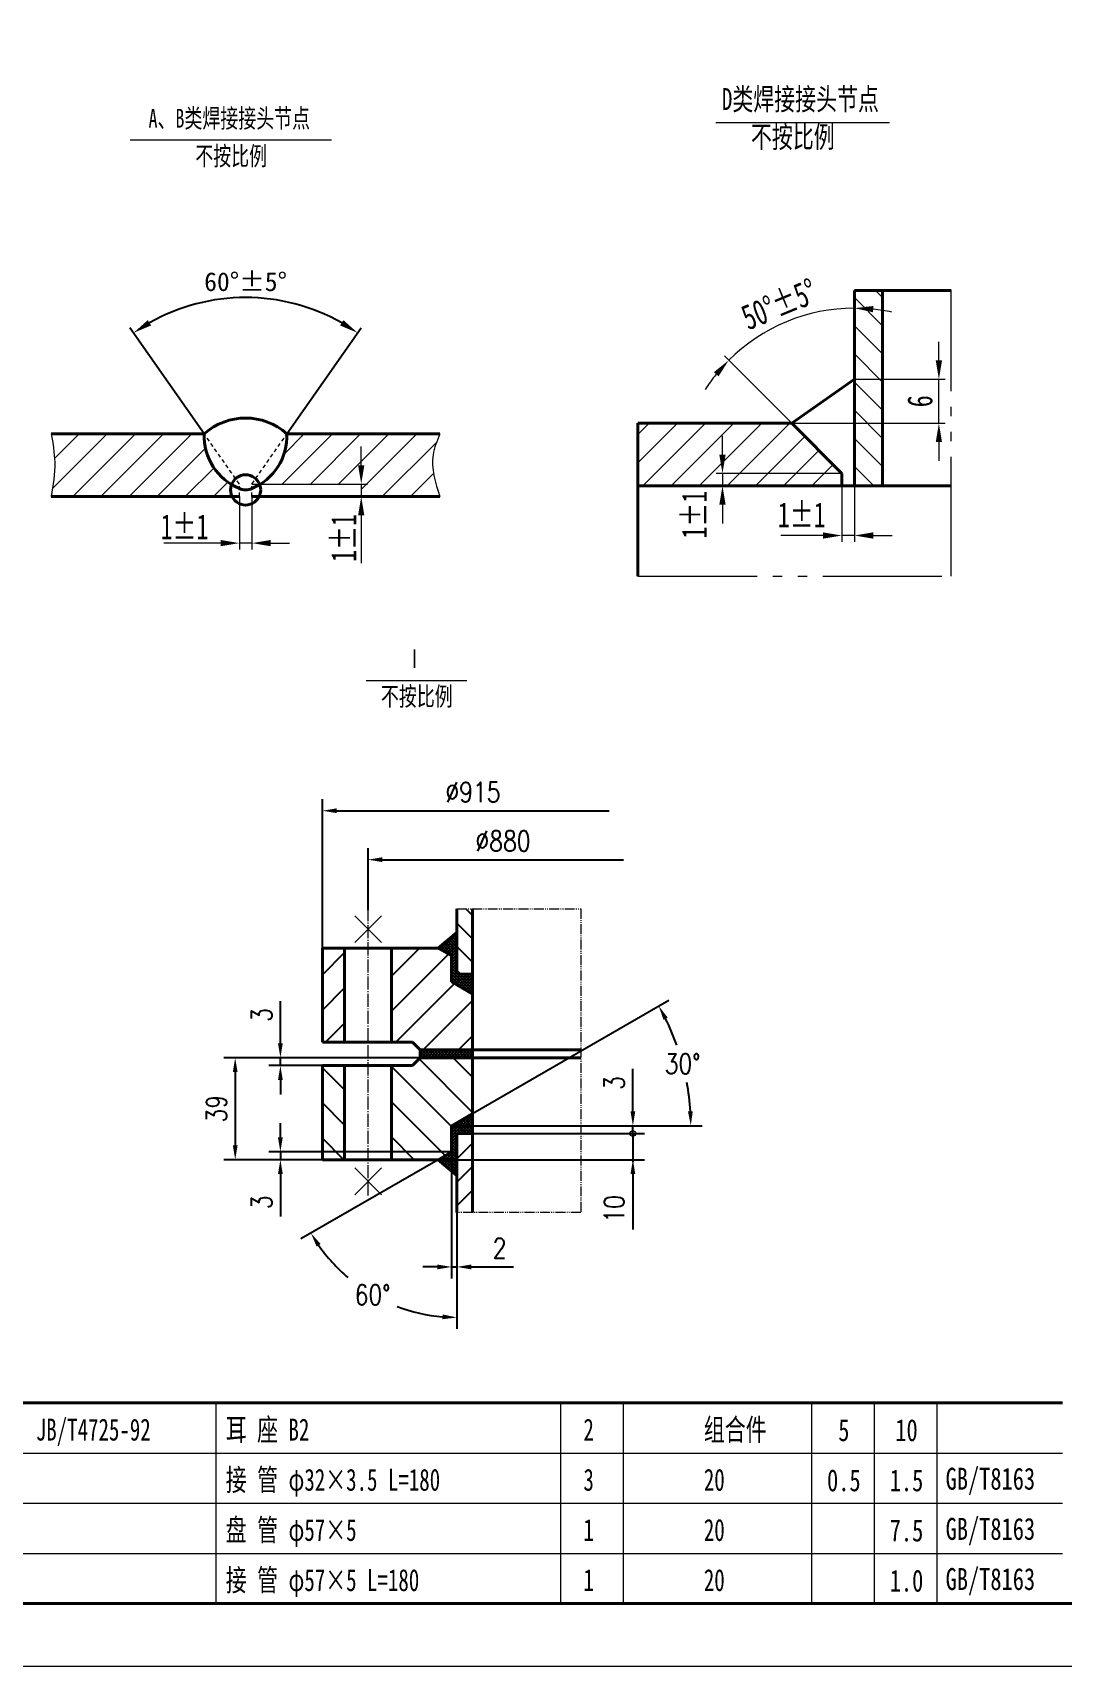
# Model space of a CAD drawing. Extents: x -21 to 14686, y -10208 to 121.
# Drawn here: x 10435 to 12406, y -10208 to -7082 of the extents above; entities that cross this region are included whole.
import ezdxf
from ezdxf.enums import TextEntityAlignment as Align

# ---------------------------------------------------------------- set-up
doc = ezdxf.new("R2010")
doc.units = 0
doc.header["$LTSCALE"] = 10
doc.header["$PDMODE"] = 1
for name, pattern in [('JXX-L', [2.9499999999999997, 1.9, -0.25, 0.15, -0.25, 0.15, -0.25]), ('XX-L', [1.25, 0.75, -0.5]), ('ZXX-L', [3.28, 2.5, -0.3, 0.18, -0.3])]:
    doc.linetypes.add(name, pattern=pattern)
doc.layers.get('Defpoints').update_dxf_attribs({"linetype": 'CONTINUOUS'})
doc.layers.add('5剖面线层', color=2, linetype='CONTINUOUS')
doc.layers.add('7标注层', color=4, linetype='CONTINUOUS')
for name, color, linetype, lineweight in [('A 粗实线', 1, 'CONTINUOUS', 40), ('B 细实线', 7, 'CONTINUOUS', 18), ('C 文 字', 2, 'CONTINUOUS', 20), ('E 长中心线', 3, 'ZXX-L', 18), ('G 长虚线', 6, 'XX-L', 20), ('I 长双点线', 3, 'JXX-L', 18), ('J 标注尺寸', 2, 'CONTINUOUS', 18)]:
    doc.layers.add(name, color=color, linetype=linetype, lineweight=lineweight)
doc.styles.add('HZTXT', font='SIMFANG.TTF', dxfattribs={"width": 0.75})
doc.styles.get("Standard").update_dxf_attribs({"font": 'SIMFANG.TTF'})
doc.styles.add('style2', font='SIMFANG.TTF', dxfattribs={"width": 0.7})
doc.styles.add('TH_GBDIM', font='romans.shx', dxfattribs={"width": 0.8, "bigfont": 'gbcbig.shx'})
doc.styles.add('标题中文', font='SIMFANG.TTF', dxfattribs={"width": 0.7})
doc.dimstyles.new('TH_GBDIM', dxfattribs={"dimscale": 11, "dimtxt": 3.5, "dimasz": 2.5, "dimexe": 2, "dimexo": 0, "dimgap": 1.5, "dimtad": 1, "dimdec": 1, "dimzin": 0, "dimdsep": 46, "dimtxsty": 'TH_GBDIM', "dimcen": 2.5, "dimclrd": 130, "dimclre": 130, "dimclrt": 3, "dimadec": 0, "dimazin": 0, "dimtfac": 0.714286, "dimtdec": 1, "dimtmove": 0, "dimatfit": 3, "dimfxl": 0, "dimtolj": 1, "dimtzin": 0, "dimlwd": -1, "dimlwe": -1, "dimarcsym": 0})
doc.dimstyles.new('通用标注4.0', dxfattribs={"dimscale": 12, "dimtxt": 3, "dimasz": 3, "dimexe": 1, "dimexo": 0, "dimgap": 1, "dimtad": 1, "dimdec": 0, "dimzin": 0, "dimdsep": 46, "dimtxsty": 'Standard', "dimcen": 0, "dimadec": 0, "dimazin": 0, "dimtfac": 0.375, "dimtdec": 0, "dimtmove": 2, "dimatfit": 3, "dimfxl": 0, "dimtzin": 0, "dimarcsym": 0})

# ---------------------------------------------------------------- blocks, each defined once
blk = doc.blocks.new('*D218')
at = {"layer": 'Defpoints', "color": 0}
for p in [(10917.99138709568, -7596.237387892748), (10763.12878263483, -7849.437458642926), (10921.56862997112, -7849.437458642926), (10830.34870630298, -7945.437458642926), (10854.34870630298, -7945.437458642926)]:
    blk.add_point(p, dxfattribs=at)
at = {"layer": 'J 标注尺寸', "color": 0, "lineweight": -2}
for p, q in [((10763.12878263483, -7849.437458642926), (10620.91045253114, -7646.328633983186)), ((10921.56862997112, -7849.437458642926), (11063.78696007481, -7646.328633983186))]:
    blk.add_line(p, q, dxfattribs=at)
blk.add_arc((10842.34870630298, -7962.575234723828), 374.06581396639, 60.51626166826013, 119.4837383317399, dxfattribs=at)
at = {"layer": 'J 标注尺寸', "color": 0}
for points in [[(10661.44326410801, -7642.027477980278), (10655.04133018655, -7631.877835520302), (10627.79336976735, -7656.158458514653)], [(11029.6560824194, -7631.877835520302), (11023.25414849794, -7642.027477980278), (11056.9040428386, -7656.158458514653)]]:
    blk.add_solid(points, dxfattribs=at)
at = {"layer": 'J 标注尺寸', "color": 0, "insert": (10842.34870630298, -7558.509420757438), "char_height": 36, "attachment_point": 5}
blk.add_mtext('{\\f仿宋_GB2312|b0|i0|c134|p49;60°±5°}', dxfattribs=at)
blk = doc.blocks.new('*D23')
at = {"layer": 'Defpoints', "color": 0}
for p in [(3237.529882554551, 4833.701037508146), (3244.866875172898, 4832.923096402701), (3234.866875172898, 4816.319008281709), (3242.866875172898, 4808.319008281709), (3244.866875172898, 4806.319008281708)]:
    blk.add_point(p, dxfattribs=at)
at = {"layer": 'J 标注尺寸', "color": 0, "lineweight": -2}
for p, q in [((3244.866875172898, 4832.923096402701), (3244.866875172899, 4835.666970911132)), ((3234.866875172898, 4816.319008281709), (3224.114731783625, 4827.071151670984))]:
    blk.add_line(p, q, dxfattribs=at)
for start, end in [(89.99999999999905, 134.9999999999966), (77.86737145388587, 83.93368572694246), (141.0663142730532, 147.1326285461097)]:
    blk.add_arc((3244.866875172898, 4806.319008281709), 28.34796262942333, start, end, dxfattribs=at)
at = {"layer": 'J 标注尺寸', "color": 0}
for points in [[(3247.836215487091, 4834.008929804123), (3247.889129342651, 4835.00752888478), (3244.866875172899, 4834.666970911132)], [(3222.443971294357, 4824.46779932445), (3223.187503222061, 4823.799098888917), (3224.821838564812, 4826.364044889798)]]:
    blk.add_solid(points, dxfattribs=at)
at = {"layer": 'J 标注尺寸', "color": 0, "insert": (3232.870529236219, 4835.280749340962), "char_height": 4, "attachment_point": 5, "rotation": 22.499999999999368, "style": 'style2'}
blk.add_mtext('{\\f仿宋_GB2312|b0|i0|c134|p49;50°±5°}', dxfattribs=at)
blk = doc.blocks.new('*D22')
at = {"layer": 'Defpoints', "color": 0}
for p in [(3244.866875172898, 4823.321083663805), (3258.347866930999, 4823.321083663805), (3234.866875172899, 4816.319008281709)]:
    blk.add_point(p, dxfattribs=at)
at = {"layer": 'J 标注尺寸', "color": 0, "lineweight": -2}
for p, q in [((3258.347866930999, 4826.321083663805), (3258.347866930999, 4829.321083663805)), ((3244.866875172898, 4823.321083663805), (3259.347866930999, 4823.321083663805)), ((3258.347866930999, 4816.319008281709), (3258.347866930999, 4823.321083663805)), ((3234.866875172899, 4816.319008281709), (3259.347866930999, 4816.319008281709)), ((3258.347866930999, 4813.319008281709), (3258.347866930999, 4810.319008281709))]:
    blk.add_line(p, q, dxfattribs=at)
at = {"layer": 'J 标注尺寸', "color": 0}
for points in [[(3257.847866930999, 4826.321083663805), (3258.847866930999, 4826.321083663805), (3258.347866930999, 4823.321083663805)], [(3257.847866930999, 4813.319008281709), (3258.847866930999, 4813.319008281709), (3258.347866930999, 4816.319008281709)]]:
    blk.add_solid(points, dxfattribs=at)
at = {"layer": 'J 标注尺寸', "color": 0, "insert": (3255.347866930998, 4819.820045972758), "char_height": 4, "attachment_point": 5, "rotation": 90, "style": 'style2'}
blk.add_mtext('6', dxfattribs=at)
blk = doc.blocks.new('*D246')
at = {"layer": '7标注层', "color": 130}
for p, q in [((11236.86487768188, -9223.284244688628), (11236.86487768188, -9465.490257224534)), ((11246.86487768188, -9339.424782273625), (11246.86487768188, -9465.490257224534)), ((11209.36487768188, -9443.490257224534), (11181.86487768188, -9443.490257224534)), ((11236.86487768188, -9443.490257224534), (11246.86487768188, -9443.490257224534)), ((11274.36487768188, -9443.490257224534), (11355.39821101522, -9443.490257224534))]:
    blk.add_line(p, q, dxfattribs=at)
for points in [[(11209.36487768188, -9438.9069238912), (11209.36487768188, -9448.073590557868), (11236.86487768188, -9443.490257224534)], [(11274.36487768188, -9438.9069238912), (11274.36487768188, -9448.073590557868), (11246.86487768188, -9443.490257224534)]]:
    blk.add_solid(points, dxfattribs=at)
at = {"layer": 'Defpoints', "color": 0}
for p in [(11236.86487768188, -9223.284244688628), (11246.86487768188, -9339.424782273625), (11236.86487768188, -9443.490257224534)]:
    blk.add_point(p, dxfattribs=at)
at = {"layer": '7标注层', "color": 3, "insert": (11328.63154434855, -9407.740257224534), "char_height": 38.5, "attachment_point": 5, "style": 'TH_GBDIM'}
blk.add_mtext('\\A1;2{}{}', dxfattribs=at)
blk = doc.blocks.new('*D247')
at = {"layer": '7标注层', "color": 130}
for p, q in [((11210.88411556827, -9238.284244688646), (10948.35233975898, -9389.857036122714)), ((11246.86487768188, -9339.424782273625), (11246.86487768188, -9562.203330249125))]:
    blk.add_line(p, q, dxfattribs=at)
for start, end in [(214.8842495264302, 229.7158230112276), (249.3033060677791, 265.1157504735275)]:
    blk.add_arc((11246.86487768188, -9217.510741996739), 322.6925882523855, start, end, dxfattribs=at)
for points in [[(10978.28917282636, -9404.523931531585), (10986.02523219226, -9399.60649690923), (10967.40489864225, -9378.857036122727)], [(11219.58515075093, -9534.452378761103), (11219.19455712946, -9543.610720008328), (11246.86487768188, -9540.203330249122)]]:
    blk.add_solid(points, dxfattribs=at)
at = {"layer": 'Defpoints', "color": 0}
for p in [(11246.86487768188, -9188.284244688646), (11210.88411556827, -9238.284244688646), (11236.86487768188, -9223.284244688626), (11246.86487768188, -9339.424782273625), (11039.44208021545, -9464.707606063057)]:
    blk.add_point(p, dxfattribs=at)
at = {"layer": '7标注层', "color": 3, "insert": (11085.51858355559, -9496.970721036198), "char_height": 38.5, "attachment_point": 5, "style": 'TH_GBDIM'}
blk.add_mtext('\\A1;60%%d{}{}', dxfattribs=at)
blk = doc.blocks.new('*D248')
at = {"layer": '7标注层', "color": 130}
for p, q in [((11276.86487768181, -9150.190233921083), (11652.52086685466, -8933.305147449228)), ((11605.92269634316, -9173.28424468865), (11716.82307216037, -9173.284244688648))]:
    blk.add_line(p, q, dxfattribs=at)
for start, end in [(19.68707925192296, 26.55892004086973), (3.441079959155263, 10.41374829519939)]:
    blk.add_arc((11236.86487768188, -9173.284244688648), 457.9581944784821, start, end, dxfattribs=at)
for points in [[(11642.46075280278, -8970.694404361833), (11650.53335262138, -8966.351489448274), (11633.4683079714, -8944.305147449235)], [(11698.57866334443, -9145.659030131968), (11689.41612937015, -9145.934255399661), (11694.82307216036, -9173.28424468865)]]:
    blk.add_solid(points, dxfattribs=at)
at = {"layer": 'Defpoints', "color": 0}
for p in [(11687.86565815975, -9093.760638769756), (11276.86487768181, -9150.190233921083), (11236.86487768188, -9173.28424468865), (11236.86487768188, -9173.28424468865), (11605.92269634316, -9173.28424468865)]:
    blk.add_point(p, dxfattribs=at)
at = {"layer": '7标注层', "color": 3, "insert": (11679.21852508933, -9054.755942096752), "char_height": 38.5, "attachment_point": 5, "style": 'TH_GBDIM'}
blk.add_mtext('\\A1;30%%d{}{}', dxfattribs=at)
blk = doc.blocks.new('*D249')
at = {"layer": '7标注层', "color": 130}
for p, q in [((10908.94923774328, -9195.784244688628), (10908.94923774328, -9168.284244688628)), ((11236.86487768188, -9223.284244688628), (10886.94923774328, -9223.284244688628)), ((10989.36487768185, -9238.284244688646), (10886.94923774328, -9238.284244688646)), ((10908.94923774328, -9223.284244688628), (10908.94923774328, -9238.284244688646)), ((10908.94923774328, -9265.784244688646), (10908.94923774328, -9346.817578021979))]:
    blk.add_line(p, q, dxfattribs=at)
for points in [[(10904.36590440994, -9195.784244688628), (10913.53257107661, -9195.784244688628), (10908.94923774328, -9223.284244688628)], [(10904.36590440994, -9265.784244688646), (10913.53257107661, -9265.784244688646), (10908.94923774328, -9238.284244688646)]]:
    blk.add_solid(points, dxfattribs=at)
at = {"layer": 'Defpoints', "color": 0}
for p in [(10908.94923774328, -9238.284244688646), (10989.36487768185, -9238.284244688646), (11236.86487768188, -9223.284244688628)]:
    blk.add_point(p, dxfattribs=at)
at = {"layer": '7标注层', "color": 3, "insert": (10873.19923774328, -9320.05091135531), "char_height": 38.5, "attachment_point": 5, "rotation": 90, "style": 'TH_GBDIM'}
blk.add_mtext('\\A1;3{}{}', dxfattribs=at)
blk = doc.blocks.new('*D250')
at = {"layer": '7标注层', "color": 130}
for p, q in [((11176.86487768183, -9043.284244688664), (10800.42563012528, -9043.284244688664)), ((10822.42563012528, -9070.784244688664), (10822.42563012528, -9210.784244688646)), ((10938.15705771256, -9238.284244688646), (10800.42563012528, -9238.284244688646))]:
    blk.add_line(p, q, dxfattribs=at)
for points in [[(10817.84229679194, -9070.784244688664), (10827.00896345861, -9070.784244688664), (10822.42563012528, -9043.284244688664)], [(10817.84229679194, -9210.784244688646), (10827.00896345861, -9210.784244688646), (10822.42563012528, -9238.284244688646)]]:
    blk.add_solid(points, dxfattribs=at)
at = {"layer": 'Defpoints', "color": 0}
for p in [(11176.86487768183, -9043.284244688664), (10822.42563012528, -9238.284244688646), (10938.15705771256, -9238.284244688646)]:
    blk.add_point(p, dxfattribs=at)
at = {"layer": '7标注层', "color": 3, "insert": (10786.67563012528, -9140.784244688653), "char_height": 38.5, "attachment_point": 5, "rotation": 90, "style": 'TH_GBDIM'}
blk.add_mtext('\\A1;39{}{}', dxfattribs=at)
blk = doc.blocks.new('*D251')
at = {"layer": '7标注层', "color": 130}
for p, q in [((10908.94923774328, -9015.784244688664), (10908.94923774328, -8934.750911355331)), ((10988.64525390355, -9043.284244688664), (10886.94923774328, -9043.284244688664)), ((10989.36487768185, -9058.284244688646), (10886.94923774328, -9058.284244688646)), ((10908.94923774328, -9058.284244688646), (10908.94923774328, -9043.284244688664)), ((10908.94923774328, -9085.784244688646), (10908.94923774328, -9113.284244688646))]:
    blk.add_line(p, q, dxfattribs=at)
for points in [[(10904.36590440994, -9015.784244688664), (10913.53257107661, -9015.784244688664), (10908.94923774328, -9043.284244688664)], [(10904.36590440994, -9085.784244688646), (10913.53257107661, -9085.784244688646), (10908.94923774328, -9058.284244688646)]]:
    blk.add_solid(points, dxfattribs=at)
at = {"layer": 'Defpoints', "color": 0}
for p in [(10908.94923774328, -9043.284244688664), (10988.64525390355, -9043.284244688664), (10989.36487768185, -9058.284244688646)]:
    blk.add_point(p, dxfattribs=at)
at = {"layer": '7标注层', "color": 3, "insert": (10873.19923774328, -8961.517578021996), "char_height": 38.5, "attachment_point": 5, "rotation": 90, "style": 'TH_GBDIM'}
blk.add_mtext('\\A1;3{}{}', dxfattribs=at)
blk = doc.blocks.new('D类焊接接头节点')
at = {"layer": 'J 标注尺寸'}
h = blk.add_hatch(dxfattribs=at)
h.set_pattern_fill('ANSI31', color=256, angle=90, style=0)
h.set_pattern_definition([(135, (-3239.866875172898, -4819.820045972758), (-2.245064030267288, -2.245064030267288), [])])
h.paths.add_polyline_path([(9.5, 17.6751788846459), (5, 17.6751788846459), (5, -13.50103769104862), (9.5, -13.50103769104862)])
h = blk.add_hatch(dxfattribs=at)
h.set_pattern_fill('ANSI31', color=256, style=0)
h.set_pattern_definition([(45, (-3239.866875172898, -4819.820045972758), (-2.245064030267288, 2.245064030267288), [])])
h.paths.add_polyline_path([(-29.53674107769621, -3.501037691048623), (-29.53674107769621, -13.50103769104862), (-16.05367463827133, -13.50103769104862), (-16.05367463827133, -11.50103769104862), (3.000000000000455, -11.50103769104862), (-4.999999999999544, -3.501037691048623)])
h.paths.add_polyline_path([(3, -13.50103769104862), (3, -11.50103769104862), (-16.05367463827133, -11.50103769104862), (-16.05367463827133, -13.50103769104862)])
at = {"layer": 'A 粗实线'}
for p, q in [((5, 17.6751788846459), (20.46345910245145, 17.6751788846459)), ((5, -13.50103769104862), (5, 17.6751788846459)), ((9.5, -13.50103769104862), (9.5, 17.6751788846459)), ((-4.999999999999545, -3.501037691048623), (5, 3.501037691047713)), ((-29.53674107769621, -3.501037691048623), (-29.53674107769621, -27.88196099332527)), ((-29.53674107769621, -3.501037691048623), (-4.999999999999545, -3.501037691048623)), ((3.000000000000455, -11.50103769104862), (-4.999999999999545, -3.501037691048623)), ((3, -13.50103769104862), (3, -11.50103769104862)), ((-29.53674107769621, -13.50103769104862), (5, -13.50103769104862)), ((5, -13.50103769104862), (20.46345910245145, -13.50103769104862))]:
    blk.add_line(p, q, dxfattribs=at)
at = {"layer": 'I 长双点线'}
for p, q in [((20.46345910245145, -27.88196099332527), (20.46345910245145, 17.6751788846459)), ((-29.53674107769621, -27.88196099332527), (20.46345910245191, -27.88196099332527))]:
    blk.add_line(p, q, dxfattribs=at)
at = {"layer": 'J 标注尺寸'}
for p, q in [((-17.09550206171116, 44.44535657877896), (10.60261358208663, 44.44535657877896)), ((-16.05367463827133, -8.501037691048623), (-16.05367463827133, -5.501037691048623)), ((3.000000000000455, -11.50103769104862), (-17.05367463827133, -11.50103769104862)), ((-16.05367463827133, -11.50103769104862), (-16.05367463827133, -13.50103769104862)), ((3.000000000000455, -13.50103769104862), (-17.05367463827133, -13.50103769104862)), ((3, -13.50103769104862), (3, -22.4067950646695)), ((5, -13.50103769104862), (5, -22.4067950646695)), ((-16.05367463827133, -16.50103769104862), (-16.05367463827133, -19.50103769104862)), ((0, -21.4067950646695), (-6.736571717381594, -21.4067950646695)), ((5, -21.4067950646695), (3, -21.4067950646695)), ((8, -21.4067950646695), (11, -21.4067950646695))]:
    blk.add_line(p, q, dxfattribs=at)
for points in [[(-16.55367463827133, -8.501037691048623), (-15.55367463827133, -8.501037691048623), (-16.05367463827133, -11.50103769104862)], [(-16.55367463827133, -16.50103769104862), (-15.55367463827133, -16.50103769104862), (-16.05367463827133, -13.50103769104862)], [(0, -20.9067950646695), (0, -21.9067950646695), (3, -21.4067950646695)], [(8, -20.9067950646695), (8, -21.9067950646695), (5, -21.4067950646695)]]:
    blk.add_solid(points, dxfattribs=at)
at = {"layer": 'J 标注尺寸', "char_height": 3.5, "width": 51, "attachment_point": 1, "style": 'style2'}
for s, insert in [('D{\\f仿宋_GB2312|b0|i0|c134|p49;类焊接接头节点}', (-16.14644854581275, 49.94362858592831)), ('{\\f仿宋_GB2312|b0|i0|c134|p49;不按比例}', (-11.5092115260486, 43.93366311076716))]:
    blk.add_mtext(s, dxfattribs=dict(at, insert=insert))
at = {"layer": 'J 标注尺寸', "insert": (-20.55367463827179, -18.07682058142836), "char_height": 4, "attachment_point": 5, "rotation": 90, "style": 'style2'}
blk.add_mtext('{\\f仿宋_GB2312|b0|i0|c134|p49;1±1}', dxfattribs=at)
at = {"layer": 'J 标注尺寸', "insert": (-3.407385127946327, -18.11277421253726), "char_height": 4, "attachment_point": 5, "style": 'style2'}
blk.add_mtext('{\\f仿宋_GB2312|b0|i0|c134|p49;1±1}', dxfattribs=at)
at = {"layer": 'J 标注尺寸'}
dim = blk.add_angular_dim_2l(base=(-2.336992618347722, 13.8809915353886), line1=((5, -13.50103769104862), (5, 13.10305042994332)), line2=((3.000000000000455, -11.50103769104862), (-4.999999999999545, -3.501037691048623)), text='{\\f仿宋_GB2312|b0|i0|c134|p49;50°±5°}', dimstyle='通用标注4.0', dxfattribs=at)
dim.commit()
dim.dimension.update_dxf_attribs({"geometry": '*D23', "text_midpoint": (-6.996345936679973, 15.46070336820412), "insert": (-3239.866875172898, -4819.820045972758)})
dim = blk.add_linear_dim(base=(18.48099175810057, 3.501037691047713), p1=(-4.999999999999545, -3.501037691048623), p2=(5, 3.501037691047713), angle=90, text='6', dimstyle='通用标注4.0', dxfattribs=at)
dim.commit()
dim.dimension.update_dxf_attribs({"geometry": '*D22', "text_midpoint": (15.48099175810012, 0), "insert": (-3239.866875172898, -4819.820045972758)})

msp = doc.modelspace()

# ---------------------------------------------------------------- hatches: boundary and pattern name
at = {"layer": '5剖面线层'}
h = msp.add_hatch(dxfattribs=at)
h.set_pattern_fill('ANSI31', color=256, scale=10, angle=90, style=0)
h.set_pattern_definition([(135, (0, 260.9258685677923), (-22.45064030267288, -22.45064030267288), [])])
h.paths.add_polyline_path([(11276.86487768181, -8758.284244688646), (11246.86487768188, -8758.284244688646), (11246.86487768188, -8883.284244688646), (11276.86487768183, -8883.284244688646)])
h = msp.add_hatch(dxfattribs=at)
h.set_pattern_fill('ANSI37', color=256, scale=1.25, style=0)
h.set_pattern_definition([(45, (-32844.52816234552, 21503.27032195834), (-2.80633003783411, 2.806330037834111), []), (135, (-32844.52816234552, 21503.27032195834), (-2.806330037834111, -2.80633003783411), [])])
h.paths.add_polyline_path([(11276.86487768184, -8883.28424468865), (11246.86487768188, -8883.28424468865), (11246.86487768188, -8803.284244688606), (11210.88411556827, -8833.284244688657), (11236.86487768188, -8848.284244688664), (11236.86487768188, -8898.284244688657), (11276.86487768184, -8921.378255456228)])
h.paths.add_polyline_path([(11276.86487768189, -9150.190233921028), (11236.86487768188, -9173.284244688657), (11236.86487768188, -9223.284244688628), (11210.8841155683, -9238.28424468865), (11246.86487768187, -9268.284244688679), (11246.86487768189, -9188.28424468865), (11276.86487768189, -9188.284244688657)])
h.paths.add_polyline_path([(11276.86487768188, -9028.28424468865), (11176.86487768184, -9028.28424468865), (11176.86487768184, -9043.284244688664), (11276.86487768188, -9043.284244688664)])
h = msp.add_hatch(dxfattribs=at)
h.set_pattern_fill('ANSI31', color=256, scale=10, style=0)
h.set_pattern_definition([(45, (0, 260.9258685677923), (-22.45064030267288, 22.45064030267288), [])])
h.paths.add_polyline_path([(11246.86487768188, -9339.424782273623), (11276.86487768188, -9339.424782273625), (11276.86487768188, -9188.284244688646), (11246.86487768188, -9188.284244688644)])
at = {"layer": 'J 标注尺寸'}
h = msp.add_hatch(dxfattribs=at)
h.set_pattern_fill('ANSI31', color=256, style=0)
h.set_pattern_definition([(45, (-25803.33718407396, -57377.39721830425), (-26.94076836320745, 26.94076836320746), [])])
edge = h.paths.add_edge_path()
edge.add_ellipse((10842.34870630298, -7956.688447804449), major_axis=(-20.45270092038558, 20.45270092038558), ratio=0.9999999999999959, start_angle=45.000000000000114, end_angle=71.15294256729902, ccw=False)
edge.add_ellipse((10842.34870630298, -7956.688447804449), major_axis=(-20.4527009203833, 20.4527009203833), ratio=0.9999999999999375, start_angle=23.989663141268124, end_angle=45.00000000000182, ccw=False)
edge.add_ellipse((10871.78507916187, -7853.384958704744), major_axis=(-76.88229162723322, 76.8822916272332), ratio=0.9999999999999961, start_angle=42.91935054736609, end_angle=103.7298607532781, ccw=False)
edge.add_line((10763.12878263483, -7849.437458642926), (10470.34870630298, -7849.437458642926))
edge.add_spline(control_points=[(10470.34870630298, -7849.437458642926), (10473.38019678193, -7867.514010773375), (10480.07681477135, -7907.445445499587), (10473.78970550265, -7947.509817899063), (10470.34870630298, -7969.437458642926)], knot_values=[0, 0, 0, 0, 4.553085131909655, 10.0578484456397, 10.0578484456397, 10.0578484456397, 10.0578484456397], degree=3, periodic=0)
edge.add_line((10470.34870630298, -7969.437458642926), (10816.38548861876, -7969.437458642926))
edge = h.paths.add_edge_path()
edge.add_line((11063.72865095871, -7945.437458642926), (11063.72865095871, -7969.437458642926))
edge.add_line((11063.72865095871, -7969.437458642926), (11075.72865095871, -7969.437458642926))
edge.add_line((11075.72865095871, -7969.437458642926), (11214.34870630298, -7969.437458642926))
edge.add_spline(control_points=[(11214.34870630298, -7969.437458642926), (11205.78645121721, -7942.52578361507), (11192.74302233124, -7901.529513834324), (11208.82396907022, -7862.75779218215), (11214.34870630298, -7849.437458642926)], knot_values=[0, 0, 0, 0, 6.737565344485811, 10.26376270678672, 10.26376270678672, 10.26376270678672, 10.26376270678672], degree=3, periodic=0)
edge.add_line((11214.34870630298, -7849.437458642926), (10921.56862997112, -7849.437458642926))
edge.add_ellipse((10812.91233344408, -7853.384958704744), major_axis=(-76.88229162723317, 76.88229162723317), ratio=0.999999999999994, start_angle=167.1528708974301, end_angle=227.0806494526342, ccw=False)
edge.add_line((10870.77519534047, -7945.437458642926), (11063.72865095871, -7945.437458642926))

# ---------------------------------------------------------------- linework, layer by layer
at = {"layer": '5剖面线层'}
for p, q in [((10989.36487768185, -8884.653478650842), (11031.86487768149, -8842.153478651187)), ((11121.86487768185, -8886.857320466886), (11175.43795346009, -8833.284244688637)), ((11121.86487768185, -8954.20924137489), (11231.11155612036, -8844.962562936387)), ((11130.14179527611, -9013.284244688646), (11242.11223317159, -8901.313806793158)), ((10989.36487768184, -8952.005399558864), (11031.86487768165, -8909.505399559055)), ((11182.49371618414, -9028.284244688646), (11276.86487768184, -8933.913083190944)), ((10995.43795346008, -9013.284244688646), (11031.8648776818, -8976.857320466923)), ((11249.84563709217, -9028.284244688628), (11276.86487768184, -9001.265004098957)), ((11031.86487768178, -9104.794299189278), (10989.36487768184, -9062.29429918935)), ((11236.86487768187, -9175.090457373342), (11121.86487768185, -9060.090457373315)), ((11276.86487768188, -9147.738536465338), (11174.63773179352, -9045.511390576983)), ((11276.86487768187, -9080.386615557307), (11239.76250681322, -9043.284244688664)), ((11224.71910767317, -9230.296608272663), (11121.86487768185, -9127.442378281328)), ((11031.86487768164, -9172.146220097155), (10989.36487768185, -9129.646220097373)), ((11030.65098136511, -9238.284244688664), (10989.36487768185, -9196.998141005395)), ((11165.35482318115, -9238.284244688646), (11121.86487768185, -9194.79429918935))]:
    msp.add_line(p, q, dxfattribs=at)
at = {"layer": '7标注层', "color": 130}
for p, q in [((10989.36487768185, -8833.284244688646), (10989.36487768185, -8548.593498240196)), ((11016.86487768185, -8570.593498240196), (11538.73559593086, -8570.593498240196)), ((11076.86487768185, -8761.020245988664), (11076.86487768185, -8642.236037315524)), ((11104.36487768185, -8664.236037315524), (11566.23559593086, -8664.236037315524)), ((11583.92269634316, -9145.784244688646), (11583.92269634316, -9064.750911355313)), ((11583.92269634316, -9160.784244688646), (11583.92269634316, -9133.284244688646)), ((11236.86487768188, -9173.284244688646), (11605.92269634316, -9173.284244688646)), ((11276.86487768188, -9188.284244688646), (11605.92269634316, -9188.284244688646)), ((11441.39378701252, -9188.284244688646), (11605.92269634316, -9188.284244688646)), ((11583.92269634316, -9188.284244688646), (11583.92269634316, -9173.284244688646)), ((11583.92269634316, -9188.284244688646), (11583.92269634316, -9238.284244688664)), ((11583.92269634316, -9215.784244688646), (11583.92269634316, -9243.284244688646)), ((11210.88411556824, -9238.284244688664), (11605.92269634316, -9238.284244688664)), ((11583.92269634316, -9265.784244688664), (11583.92269634316, -9371.750911355331))]:
    msp.add_line(p, q, dxfattribs=at)
for points in [[(11016.86487768185, -8566.010164906862), (11016.86487768185, -8575.17683157353), (10989.36487768185, -8570.593498240196)], [(11104.36487768185, -8659.65270398219), (11104.36487768185, -8668.819370648858), (11076.86487768185, -8664.236037315524)], [(11579.33936300982, -9145.784244688646), (11588.50602967649, -9145.784244688646), (11583.92269634316, -9173.284244688646)], [(11579.33936300982, -9265.784244688664), (11588.50602967649, -9265.784244688664), (11583.92269634316, -9238.284244688664)]]:
    msp.add_solid(points, dxfattribs=at)
at = {"layer": 'A 粗实线'}
for p, q in [((10470.34870630298, -7849.437458642926), (10763.12878263483, -7849.437458642926)), ((11214.34870630298, -7849.437458642926), (10921.56862997112, -7849.437458642926)), ((10470.34870630298, -7969.437458642926), (10830.34870630298, -7969.437458642926)), ((11214.34870630298, -7969.437458642926), (10854.34870630298, -7969.437458642926)), ((11246.86487768188, -8883.284244688646), (11246.86487768188, -8758.284244688646)), ((11276.86487768185, -9028.284244688646), (11276.86487768181, -8758.284244688646)), ((11246.86487768185, -8803.284244688646), (11210.88411556831, -8833.284244688646)), ((10989.36487768185, -8833.284244688646), (11210.88411556834, -8833.284244688646)), ((10989.36487768185, -9013.284244688646), (10989.36487768185, -8833.284244688646)), ((11031.86487768148, -8833.284244688737), (11031.86487768188, -9013.284244688737)), ((11121.86487768185, -8833.284244688646), (11121.86487768185, -9013.284244688646)), ((11210.88411556827, -8833.284244688646), (11236.86487768188, -8848.284244688664)), ((11236.86487768188, -8898.284244688646), (11236.86487768188, -8848.284244688646)), ((11236.86487768188, -8898.284244688646), (11276.86487768181, -8921.37825545621)), ((11246.86487768188, -8883.284244688646), (11276.86487768188, -8883.284244688646)), ((11161.86487768188, -9013.284244688646), (10989.36487768185, -9013.284244688646)), ((11176.86487768185, -9028.284244688646), (11161.86487768185, -9013.284244688646)), ((11484.1225113841, -9028.284244688646), (11176.86487768185, -9028.284244688646)), ((11176.86487768185, -9043.284244688646), (11176.86487768185, -9028.284244688646)), ((11276.86487768188, -9028.284244688646), (11276.86487768188, -9339.424782273625)), ((11161.86487768188, -9058.284244688664), (10989.36487768185, -9058.284244688646)), ((10989.36487768185, -9058.284244688646), (10989.36487768185, -9238.284244688646)), ((11031.86487768148, -9238.284244688555), (11031.86487768188, -9058.284244688555)), ((11121.86487768185, -9238.284244688664), (11121.86487768185, -9058.284244688646)), ((11176.86487768185, -9043.284244688646), (11161.86487768185, -9058.284244688664)), ((11484.1225113841, -9043.284244688655), (11176.86487768185, -9043.284244688664)), ((11236.86487768188, -9173.284244688646), (11276.86487768181, -9150.190233921083)), ((11236.86487768188, -9173.284244688664), (11236.86487768188, -9223.284244688664)), ((11246.86487768188, -9188.284244688646), (11246.86487768188, -9339.424782273625)), ((11246.86487768188, -9188.284244688646), (11276.86487768188, -9188.284244688646)), ((10989.36487768185, -9238.284244688646), (11210.88411556834, -9238.284244688664)), ((11210.88411556827, -9238.284244688646), (11236.86487768188, -9223.284244688628)), ((11246.86487768185, -9268.284244688646), (11210.88411556831, -9238.284244688646)), ((10246.25166653813, -9703.744002071895), (12406.25166653813, -9703.744002071895))]:
    msp.add_line(p, q, dxfattribs=at)
at = {"layer": 'A 粗实线', "color": 5}
msp.add_lwpolyline([(7858.251666538144, -10087.7440020719), (14566.25166653814, -10087.7440020719), (14566.25166653814, -5287.744002071895), (7858.251666538144, -5287.744002071895)], close=True, dxfattribs=at)
at = {"layer": 'A 粗实线'}
for centre, major_axis, ratio, start_param, end_param in [((10842.34870630298, -7938.202110452632), (-84.12775914311801, 84.12775914311801), 0.9999999999999987, -1.514038278969777, -0.05675804782512106), ((10871.78507916187, -7853.384958704744), (76.88229162723316, 76.88229162723316), 0.999999999999992, 2.319880306664808, 3.53600363169163), ((10812.91233344408, -7853.384958704744), (-76.88229162723323, 76.88229162723324), 0.9999999999999885, 2.747181675487955, 3.963305000514779), ((10842.34870630298, -7956.688447804449), (20.45270092038518, 20.45270092038518), 0.9999999999999967, 5.497787143782136, 11.78097245096172), ((10842.34870630298, -7929.406677741179), (-19.29112461450853, 19.29112461450854), 0.9999999999999998, 1.900758218307584, 2.811630762077106)]:
    msp.add_ellipse(centre, major_axis=major_axis, ratio=ratio, start_param=start_param, end_param=end_param, dxfattribs=at)
at = {"layer": 'B 细实线'}
for p, q in [((10786.25166653813, -10087.7440020719), (10786.25166653813, -9703.744002071897)), ((11446.25166653813, -10087.7440020719), (11446.25166653813, -9703.744002071897)), ((11566.25166653813, -10087.7440020719), (11566.25166653813, -9703.744002071897)), ((11926.25166653813, -10087.7440020719), (11926.25166653813, -9703.744002071897)), ((12046.25166653814, -10087.7440020719), (12046.25166653814, -9703.744002071895)), ((12166.25166653814, -10087.7440020719), (12166.25166653814, -9703.744002071897)), ((10246.25166653813, -9799.744002071895), (12406.25166653813, -9799.744002071895)), ((10246.25166653814, -9895.744002071895), (12406.25166653814, -9895.744002071895)), ((10246.25166653814, -9991.744002071895), (12406.25166653814, -9991.744002071895))]:
    msp.add_line(p, q, dxfattribs=at)
msp.add_lwpolyline([(7558.251666538144, -10207.7440020719), (14686.25166653814, -10207.7440020719), (14686.25166653814, -5167.744002071895), (7558.251666538144, -5167.744002071895)], close=True, dxfattribs=at)
at = {"layer": 'C 文 字'}
for p, q in [((11051.31569592364, -8771.603063580449), (11102.41405944005, -8822.701427096861)), ((11102.41405944005, -8771.603063580449), (11051.31569592364, -8822.701427096861)), ((11102.41405944005, -9254.159555608101), (11051.31569592364, -9305.257919124513)), ((11051.31569592364, -9254.159555608101), (11102.41405944005, -9305.257919124513))]:
    msp.add_line(p, q, dxfattribs=at)
msp.add_circle((11583.92269634316, -9188.284244688646), 5.462012130505173, dxfattribs=at)
at = {"layer": 'E 长中心线'}
msp.add_line((11076.86487768185, -9306.545264014938), (11076.86487768185, -8761.020245988664), dxfattribs=at)
at = {"layer": 'G 长虚线'}
for p, q in [((10830.34870630298, -7945.437458642926), (10763.12878263483, -7849.437458642926)), ((10854.34870630298, -7945.437458642926), (10921.56862997112, -7849.437458642926)), ((10830.34870630298, -7969.437458642926), (10830.34870630298, -7945.437458642926)), ((10854.34870630298, -7969.437458642926), (10854.34870630298, -7945.437458642926))]:
    msp.add_line(p, q, dxfattribs=at)
at = {"layer": 'I 长双点线'}
for p, q in [((11246.86487768188, -8758.284244688646), (11484.1225113841, -8758.284244688646)), ((11484.1225113841, -8758.284244688646), (11484.1225113841, -9339.424782273625)), ((11484.1225113841, -9339.424782273625), (11246.86487768188, -9339.424782273625))]:
    msp.add_line(p, q, dxfattribs=at)
at = {"layer": 'J 标注尺寸'}
for p, q in [((10621.16822142585, -7287.12124963745), (11006.76129333962, -7287.12124963745)), ((11063.72865095871, -7909.437458642926), (11063.72865095871, -7873.437458642926)), ((10830.34870630298, -7969.437458642926), (10830.34870630298, -8070.479342487713)), ((10854.34870630298, -7945.437458642926), (11075.72865095871, -7945.437458642926)), ((10854.34870630298, -7969.437458642926), (11075.72865095871, -7969.437458642926)), ((10854.34870630298, -7969.437458642926), (10854.34870630298, -8070.479342487713)), ((11063.72865095871, -7945.437458642926), (11063.72865095871, -7969.437458642926)), ((11063.72865095871, -8005.437458642926), (11063.72865095871, -8096.805955150499)), ((10794.34870630298, -8058.479342487713), (10685.85854527628, -8058.479342487713)), ((10854.34870630298, -8058.479342487713), (10830.34870630298, -8058.479342487713)), ((10890.34870630298, -8058.479342487713), (10926.34870630298, -8058.479342487713)), ((11072.96570322308, -8321.061121212842), (11265.76223917996, -8321.061121212842))]:
    msp.add_line(p, q, dxfattribs=at)
for points, knots in [([(10470.34870630298, -7849.437458642926), (10473.38019678193, -7867.514010773372), (10480.07681477135, -7907.445445499585), (10473.78970550264, -7947.509817899059), (10470.34870630298, -7969.437458642926)], [0, 0, 0, 0, 4.553085131909655, 10.0578484456397, 10.0578484456397, 10.0578484456397, 10.0578484456397]), ([(11214.34870630298, -7849.437458642926), (11208.82396907022, -7862.757792182145), (11192.74302233123, -7901.52951383433), (11205.7864512172, -7942.525783615079), (11214.34870630298, -7969.437458642926)], [0, 0, 0, 0, 3.526197362300913, 10.26376270678672, 10.26376270678672, 10.26376270678672, 10.26376270678672])]:
    msp.add_open_spline(points, degree=3, knots=knots, dxfattribs=at)
for points in [[(11057.72865095871, -7909.437458642926), (11069.72865095871, -7909.437458642926), (11063.72865095871, -7945.437458642926)], [(11057.72865095871, -8005.437458642926), (11069.72865095871, -8005.437458642926), (11063.72865095871, -7969.437458642926)], [(10794.34870630298, -8052.479342487713), (10794.34870630298, -8064.479342487713), (10830.34870630298, -8058.479342487713)], [(10890.34870630298, -8052.479342487713), (10890.34870630298, -8064.479342487713), (10854.34870630298, -8058.479342487713)]]:
    msp.add_solid(points, dxfattribs=at)

# ---------------------------------------------------------------- block references
at = {"layer": 'C 文 字', "xscale": 12, "yscale": 12}
msp.add_blockref('D类焊接接头节点', (11948.09463880297, -7787.065022577866), dxfattribs=at)

# ---------------------------------------------------------------- texts
at = {"layer": '7标注层', "color": 3, "char_height": 38.5, "attachment_point": 5, "style": 'TH_GBDIM'}
for s, insert in [('\\A1;%%c915{}{}', (11277.80023680635, -8534.843498240196)), ('%%c880', (11335.30023680635, -8628.486037315524))]:
    msp.add_mtext(s, dxfattribs=dict(at, insert=insert))
at = {"layer": '7标注层', "color": 3, "char_height": 38.5, "attachment_point": 5, "rotation": 90, "style": 'TH_GBDIM'}
for s, insert in [('\\A1;3{}{}', (11548.17269634316, -9091.517578021978)), ('\\A1;10{}{}', (11548.17269634316, -9332.517578021996))]:
    msp.add_mtext(s, dxfattribs=dict(at, insert=insert))
at = {"layer": 'C 文 字'}
for s, height, style, width, p in [('A、B类焊接接头节点', 36, '标题中文', 0.7000000000000455, (10656.52899832906, -7263.506313550912)), ('不按比例', 36, '标题中文', 0.6999999999999696, (10746.02675275566, -7335.712711865108)), ('1±1', 48, 'style2', 0.6999999999999696, (10679.62475719608, -8051.202383761723)), ('Ⅰ', 36, '标题中文', 0.7000000000000455, (11148.7554003639, -8297.446185126304)), ('不按比例', 36, '标题中文', 0.6999999999999696, (11101.42596657445, -8369.6525834405))]:
    msp.add_text(s, height=height, dxfattribs=dict(at, style=style, width=width)).set_placement(p)
at = {"layer": 'C 文 字', "style": 'style2', "width": 0.7000000000000076}
msp.add_text('1±1', height=48, rotation=90, dxfattribs=at).set_placement((11054.07823786428, -8094.287418670374))
at = {"layer": 'C 文 字', "style": 'HZTXT', "width": 0.75}
for s, p in [('5', (11987.85821170055, -9756.154596433877)), ('10', (12107.85821170055, -9756.154596433877)), ('0.5', (11987.85821170054, -9852.154596433877)), ('1.5', (12107.85821170055, -9852.154596433877)), ('GB/T8163', (12268.45422280548, -9852.154596433878)), ('7.5', (12107.85821170055, -9948.154596433875)), ('GB/T8163', (12268.45422280548, -9948.154596433877)), ('1.0', (12107.85821170055, -10044.15459643387)), ('GB/T8163', (12268.45422280548, -10044.15459643388))]:
    msp.add_text(s, height=42, dxfattribs=at).set_placement(p, align=Align.MIDDLE)
at = {"layer": 'J 标注尺寸', "style": '标题中文', "width": 0.7}
for s, p in [('JB/T4725-92', (10440.69031752011, -9775.744002071893)), ('耳 座 B2', (10804.25730677906, -9775.744002071893)), ('2', (11489.22631851717, -9775.744002071893)), ('组合件', (11719.80320285808, -9775.744002071893)), ('接 管 φ32×3.5 L=180', (10804.25730677906, -9871.744002071895)), ('3', (11489.22631851717, -9871.744002071895)), ('20', (11719.80320285808, -9871.744002071895)), ('盘 管 φ57×5 ', (10804.25730677906, -9967.744002071893)), ('1', (11489.22631851717, -9967.744002071893)), ('20', (11719.80320285808, -9967.744002071893)), ('接 管 φ57×5 L=180', (10804.25730677906, -10063.74400207189)), ('1', (11489.22631851717, -10063.74400207189)), ('20', (11719.80320285808, -10063.74400207189))]:
    msp.add_text(s, height=42, dxfattribs=at).set_placement(p)

# ---------------------------------------------------------------- dimensions: what is measured, and where the dimension line sits
at = {"layer": '7标注层'}
for base, p1, p2, text, picture, middle in [((10908.94923774328, -9043.284244688664), (10989.36487768185, -9058.284244688646), (10988.64525390355, -9043.284244688664), '3{}{}', '*D251', (10873.19923774328, -8961.517578021996)), ((10822.42563012528, -9238.284244688646), (11176.86487768183, -9043.284244688664), (10938.15705771256, -9238.284244688646), '39{}{}', '*D250', (10786.67563012528, -9140.784244688653)), ((10908.94923774328, -9238.284244688646), (11236.86487768188, -9223.284244688628), (10989.36487768185, -9238.284244688646), '3{}{}', '*D249', (10873.19923774328, -9320.05091135531))]:
    dim = msp.add_linear_dim(base=base, p1=p1, p2=p2, angle=90, text=text, dimstyle='TH_GBDIM', override={"dimgap": 1.5, "dimtad": 1, "dimjust": 0, "dimse1": 0, "dimse2": 0, "dimsd1": 0, "dimsd2": 0, "dimclrt": 3, "dimtvp": 0}, dxfattribs=at)
    dim.commit()
    dim.dimension.update_dxf_attribs({"geometry": picture, "text_midpoint": middle})
for base, line1, line2, text, picture, middle in [((11687.86565815975, -9093.760638769756), ((11236.86487768188, -9173.284244688646), (11276.86487768181, -9150.190233921083)), ((11236.86487768188, -9173.284244688646), (11605.92269634316, -9173.284244688646)), '30%%d{}{}', '*D248', (11679.21852508933, -9054.755942096752)), ((11039.44208021545, -9464.707606063057), ((11210.88411556827, -9238.284244688646), (11236.86487768188, -9223.284244688628)), ((11246.86487768188, -9188.284244688646), (11246.86487768188, -9339.424782273625)), '60%%d{}{}', '*D247', (11085.51858355559, -9496.970721036198))]:
    dim = msp.add_angular_dim_2l(base=base, line1=line1, line2=line2, text=text, dimstyle='TH_GBDIM', override={"dimtad": 0, "dimtih": 1, "dimtoh": 1, "dimclrt": 3}, dxfattribs=at)
    dim.commit()
    dim.dimension.update_dxf_attribs({"geometry": picture, "text_midpoint": middle})
dim = msp.add_linear_dim(base=(11236.86487768188, -9443.490257224534), p1=(11246.86487768188, -9339.424782273625), p2=(11236.86487768188, -9223.284244688628), text='2{}{}', dimstyle='TH_GBDIM', override={"dimgap": 1.5, "dimtad": 1, "dimjust": 0, "dimse1": 0, "dimse2": 0, "dimsd1": 0, "dimsd2": 0, "dimclrt": 3, "dimtvp": 0}, dxfattribs=at)
dim.commit()
dim.dimension.update_dxf_attribs({"geometry": '*D246', "text_midpoint": (11328.63154434855, -9443.490257224534), "dimtype": 160})
at = {"layer": 'J 标注尺寸'}
dim = msp.add_angular_dim_2l(base=(10917.99138709568, -7596.237387892748), line1=((10830.34870630298, -7945.437458642926), (10763.12878263483, -7849.437458642926)), line2=((10854.34870630298, -7945.437458642926), (10921.56862997112, -7849.437458642926)), text='{\\f仿宋_GB2312|b0|i0|c134|p49;60°±5°}', dimstyle='通用标注4.0', dxfattribs=at)
dim.commit()
dim.dimension.update_dxf_attribs({"geometry": '*D218', "text_midpoint": (10842.34870630298, -7558.509420757438)})

doc.saveas('drawing.dxf')
